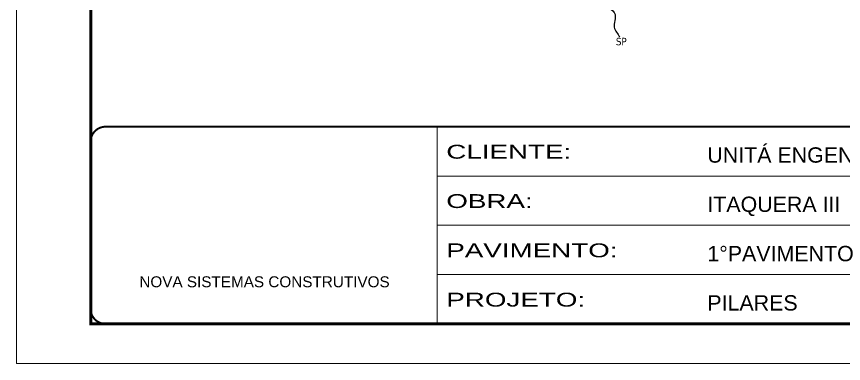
# Model space of a CAD drawing. Extents: x 2296 to 12463, y 760 to 16806.
# Drawn here: x 4483 to 5320, y 14543 to 14893 of the extents above; entities that cross this region are included whole.
import ezdxf

# ---------------------------------------------------------------- set-up
doc = ezdxf.new("R2010")
doc.units = 0
doc.linetypes.add('CONTINUO', pattern=[0])
doc.linetypes.add('DASHED', pattern=[0.75, 0.5, -0.25])
doc.layers.add('COTA', color=241, linetype='Continuous')
doc.layers.add('texto', color=7, linetype='Continuous')
doc.layers.add('Folhas', color=255, linetype='Continuous', lineweight=9)
doc.layers.add('SARRAFO DE PRESSAO', color=251, linetype='DASHED', lineweight=9)
doc.styles.add('ARIAL', font='arial.ttf')
doc.styles.get("Standard").update_dxf_attribs({"font": 'arial.ttf'})
doc.styles.add('Tecnologia', font='')
doc.styles.get('Tecnologia').set_extended_font_data('Forgotten Futurist')
doc.dimstyles.get("Standard").update_dxf_attribs({"dimtxt": 0.18, "dimasz": 0.18, "dimexe": 0.18, "dimexo": 0.0625, "dimgap": 0.09, "dimtad": 0, "dimtih": 1, "dimtoh": 1, "dimdec": 4, "dimzin": 0, "dimdsep": 46, "dimtxsty": 'Standard', "dimcen": 0.09, "dimadec": 0, "dimazin": 0, "dimtfac": 1, "dimtdec": 4, "dimtofl": 0, "dimtmove": 0, "dimatfit": 3, "dimfxl": 1, "dimtolj": 1, "dimtzin": 0, "dimarcsym": 0})

# ---------------------------------------------------------------- blocks, each defined once
blk = doc.blocks.new('9999999999')
at = {"color": 30, "linetype": 'CONTINUO'}
for p, q in [((98564.56, 34230.21), (98564.56, 34429.45)), ((98564.56, 34379.64), (99583.98, 34379.64)), ((98564.56, 34329.83), (99487.98, 34329.83)), ((98564.56, 34280.02), (99487.98, 34280.02))]:
    blk.add_line(p, q, dxfattribs=at)
at = {"color": 30, "linetype": 'CONTINUO', "const_width": 2}
blk.add_lwpolyline([(99583.98, 34230.21), (99583.98, 34414.45, 0.414214), (99568.98, 34429.45), (98228.98, 34429.45, 0.414214), (98213.98, 34414.45), (98213.98, 34245.21, 0.414214), (98228.98, 34230.21), (99583.98, 34230.21)], format="xyb", dxfattribs=at)
at = {"layer": 'Folhas'}
blk.add_lwpolyline([(98138.98, 34190.21), (99623.98, 34190.21), (99623.98, 35240.21), (98138.98, 35240.21)], close=True, dxfattribs=at)
at = {"layer": 'Folhas', "color": 30, "const_width": 3}
blk.add_lwpolyline([(98213.98, 34230.21), (99583.98, 34230.21), (99583.98, 35200.21), (98213.98, 35200.21)], close=True, dxfattribs=at)
at = {"color": 7, "linetype": 'Continuous', "ltscale": 5, "style": 'ARIAL'}
for s, height, p in [('UNITÁ ENGENHARIA', 15.4829, (98837.68, 34393.13)), ('ITAQUERA III', 15.4829, (98837.68, 34343.32)), ('1°PAVIMENTO', 15.4829, (98837.68, 34293.51)), ('NOVA SISTEMAS CONSTRUTIVOS', 11.0592, (98263.19, 34267.21)), ('PILARES', 15.483, (98837.68, 34243.7))]:
    blk.add_text(s, height=height, dxfattribs=at).set_placement(p)
at = {"layer": 'Folhas', "color": 7, "style": 'Tecnologia', "width": 1.5}
for s, p in [('CLIENTE:', (98573.65, 34397.17)), ('OBRA:', (98573.65, 34347.31)), ('PAVIMENTO:', (98573.65, 34297.5)), ('PROJETO:', (98573.65, 34247.69))]:
    blk.add_text(s, height=14, dxfattribs=at).set_placement(p)

msp = doc.modelspace()

# ---------------------------------------------------------------- block references
at = {"layer": 'SARRAFO DE PRESSAO', "color": 6, "linetype": 'ByBlock'}
msp.add_blockref('9999999999', (-93655.59, -19647.64), dxfattribs=at)

# ---------------------------------------------------------------- texts
at = {"layer": 'texto', "color": 0, "insert": (5095.06, 14867.84), "char_height": 7.5, "attachment_point": 5}
msp.add_mtext('{\\fTahoma|b0|i0|c0|p34;\\C4;SP}', dxfattribs=at)

# ---------------------------------------------------------------- leaders
at = {"layer": 'COTA', "path_type": 1}
msp.add_leader([(5073.05, 14907.15), (5088.84, 14895.31), (5087.91, 14882.31), (5093.47, 14872.52)], dimstyle='Standard', override={"dimasz": 8}, dxfattribs=at)

doc.saveas('drawing.dxf')
